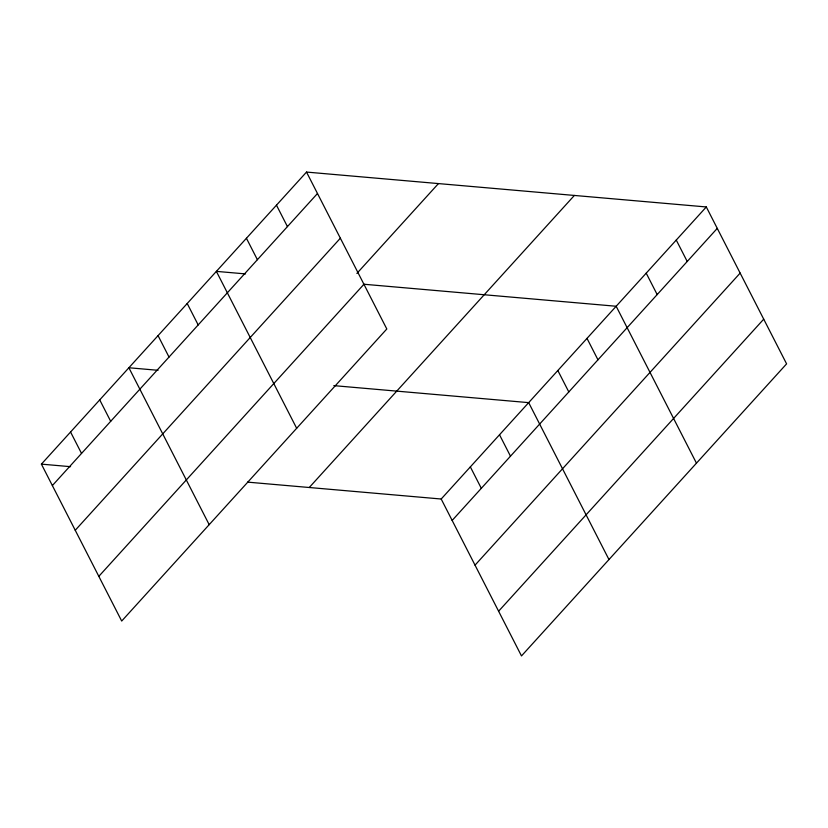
<?xml version="1.0" encoding="UTF-8"?>
<svg xmlns="http://www.w3.org/2000/svg" width="828" height="828" viewBox="0 0 828 828"><rect width="100%" height="100%" fill="white"/><g stroke="black" fill="none" stroke-linecap="round" stroke-linejoin="round"><path stroke-width="1.24" d="M306.515 172.069L386.811 328.985L121.695 621.041L41.4 464.135L306.515 172.069L706.305 206.959L786.6 363.865L521.485 655.931L441.189 499.015L247.582 482.124M52.371 485.56L317.486 193.504M75.245 530.272L340.36 238.205M356.889 273.426L438.447 183.578M98.822 576.34L363.937 284.273M309.258 487.506L574.373 195.439M441.189 499.015L706.305 206.959M452.15 520.45L717.265 228.383M475.034 565.151L740.149 273.095M498.601 611.219L763.716 319.163M245.554 273.913L216.377 271.377L296.672 428.283M363.409 284.201L616.167 306.256L696.462 463.173M158.065 370.302L128.889 367.756L209.184 524.662M333.819 385.631L528.678 402.636L608.973 559.552M41.4 464.135L70.577 466.681M676.259 240.058L687.219 261.482M646.213 273.157L657.173 294.582M587 338.383L597.971 359.818M557.834 370.509L568.805 391.944M499.512 434.762L510.483 456.197M470.345 466.888L481.316 488.323M276.469 205.168L287.44 226.603M246.423 238.267L257.394 259.702M187.211 303.503L198.182 324.928M158.055 335.63L169.016 357.054M99.722 399.883L110.693 421.307M70.566 432.009L81.527 453.433"/></g></svg>
